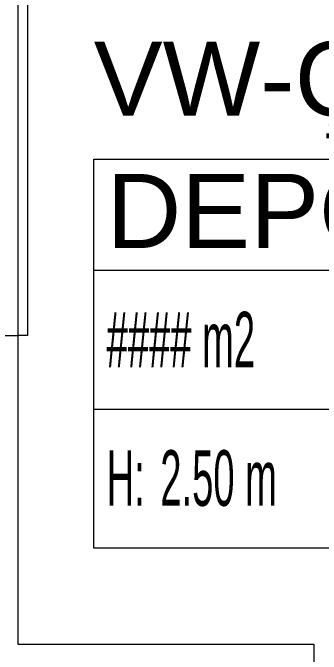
# Model space of a CAD drawing. Extents: x -1417 to 34975, y -245 to 8298.
# Drawn here: x 30799.3 to 30861.8, y 3192.5 to 3322.3 of the extents above; entities that cross this region are included whole.
import ezdxf
from ezdxf.enums import TextEntityAlignment as Align

# ---------------------------------------------------------------- set-up
doc = ezdxf.new("R2010")
doc.units = 0
doc.linetypes.add('HIDDEN', pattern=[0.375, 0.25, -0.125])
doc.layers.get('0').update_dxf_attribs({"color": 9, "lineweight": 9})
for name, color, linetype, lineweight in [('06D', 9, 'Continuous', 9), ('10', 9, 'Continuous', 9), ('14', 9, 'Continuous', 9), ('21_MAHAL', 9, 'Continuous', 9)]:
    doc.layers.add(name, color=color, linetype=linetype, lineweight=lineweight)
doc.styles.add('Arial', font='arial.ttf', dxfattribs={"height": 2.5})
doc.styles.add('MuuM_TEXT-STANDART', font='ARIALN.TTF')

# ---------------------------------------------------------------- blocks, each defined once
blk = doc.blocks.new('ciftkanatdograma_pr2')
at = {"layer": '06D'}
blk.add_lwpolyline([(-2, -22), (-2, -24), (-148, -24), (-148, -22)], dxfattribs=at)
blk = doc.blocks.new('0_roomno2')
blk.add_lwpolyline([(19.375, -10.5), (0, -10.5), (0, 0), (19.375, 0)], close=True)
for points in [[(0, -3), (19.375, -3)], [(8.125, -3), (8.125, -10.5)], [(11.875, -3), (11.875, -10.5)], [(15.625, -3), (15.625, -10.5)], [(0, -6.75), (8.125, -6.75)]]:
    blk.add_lwpolyline(points)
at = {"style": 'MuuM_TEXT-STANDART', "width": 0.6}
blk.add_text('H:', height=1.5, dxfattribs=at).set_placement((0.35, -8.608), align=Align.MIDDLE_LEFT)
at = {"style": 'Arial'}
blk.add_attdef('ODANO', (0, 1.17), '', height=2, dxfattribs=at)
blk.add_attdef('MEKANADI', text='', height=2, dxfattribs=at).set_placement((0.35, -3), align=Align.BOTTOM_LEFT)
at = {"style": 'MuuM_TEXT-STANDART', "width": 0.6}
for tag, p in [('YER01', (10, -4.5)), ('TAVAN01', (13.75, -4.5)), ('DUVAR01', (17.5, -4.5)), ('YER02', (10, -6.75)), ('TAVAN02', (13.75, -6.75)), ('DUVAR02', (17.5, -6.75)), ('YER03', (10, -9)), ('TAVAN03', (13.75, -9)), ('DUVAR03', (17.5, -9))]:
    blk.add_attdef(tag, text='', height=1.5, dxfattribs=at).set_placement(p, align=Align.MIDDLE_CENTER)
for tag, p in [('M2', (0.35, -4.875)), ('TEMIZTAVANYUKSEKLIGI', (1.8, -8.608))]:
    blk.add_attdef(tag, text='', height=1.5, dxfattribs=at).set_placement(p, align=Align.MIDDLE_LEFT)

msp = doc.modelspace()

# ---------------------------------------------------------------- linework, layer by layer
at = {"layer": '14'}
for points in [[(30800.33, 3455.5), (30800.33, 3455.5), (30800.33, 3194.5), (30860.33, 3194.5), (30860.33, 3129.51), (30860.33, 3129.51)], [(30782.33, 3257), (30800.33, 3257)]]:
    msp.add_lwpolyline(points, dxfattribs=at)

# ---------------------------------------------------------------- block references
at = {"layer": '10', "linetype": 'HIDDEN', "rotation": 90}
msp.add_blockref('ciftkanatdograma_pr2', (30778.33, 3405), dxfattribs=at)
at = {"layer": '21_MAHAL'}
ref = msp.add_blockref('0_roomno2', (30815.72, 3292.72), dxfattribs=dict(at, xscale=7.5, yscale=7.5, zscale=7.5))
ref.add_attrib('ODANO', 'VW-ÇK-06', (30815.72, 3301.5), dxfattribs={"layer": '0', "height": 15, "style": 'Arial'})
ref.add_attrib('MEKANADI', 'DEPO', dxfattribs={"layer": '0', "height": 15, "style": 'Arial'}).set_placement((30818.34, 3270.22), align=Align.BOTTOM_LEFT)
ref.add_attrib('M2', '#### m2', dxfattribs={"layer": '0', "height": 11.25, "style": 'MuuM_TEXT-STANDART', "width": 0.6}).set_placement((30818.34, 3256.16), align=Align.MIDDLE_LEFT)
ref.add_attrib('TEMIZTAVANYUKSEKLIGI', '2.50 m', dxfattribs={"layer": '0', "height": 11.25, "style": 'MuuM_TEXT-STANDART', "width": 0.6}).set_placement((30829.22, 3228.16), align=Align.MIDDLE_LEFT)
ref.add_attrib('YER01', 'Y14', dxfattribs={"layer": '0', "height": 11.25, "style": 'MuuM_TEXT-STANDART', "width": 0.6}).set_placement((30890.72, 3258.97), align=Align.MIDDLE_CENTER)
ref.add_attrib('TAVAN01', 'T05', dxfattribs={"layer": '0', "height": 11.25, "style": 'MuuM_TEXT-STANDART', "width": 0.6}).set_placement((30918.84, 3258.97), align=Align.MIDDLE_CENTER)
ref.add_attrib('DUVAR01', 'D07A', dxfattribs={"layer": '0', "height": 11.25, "style": 'MuuM_TEXT-STANDART', "width": 0.6}).set_placement((30946.97, 3258.97), align=Align.MIDDLE_CENTER)
ref.add_attrib('TAVAN02', 'T09', dxfattribs={"layer": '0', "height": 11.25, "style": 'MuuM_TEXT-STANDART', "width": 0.6}).set_placement((30918.84, 3242.1), align=Align.MIDDLE_CENTER)

doc.saveas('drawing.dxf')
